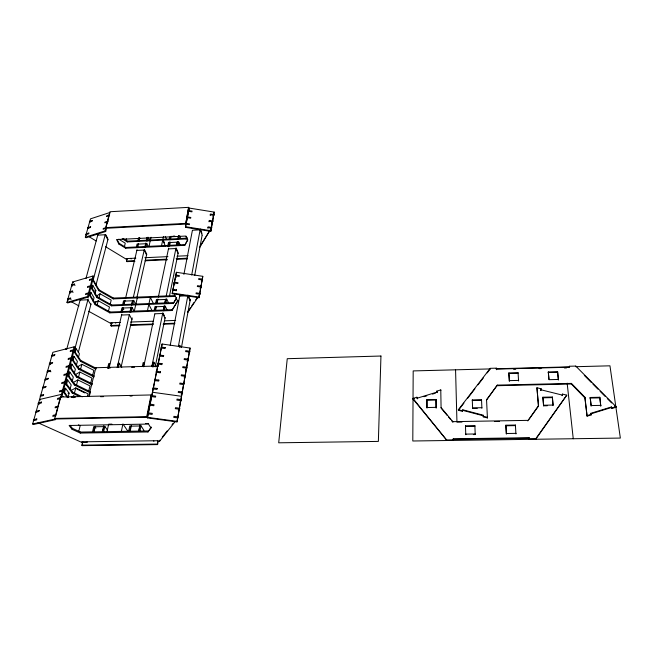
<?xml version="1.0" encoding="UTF-8"?>
<svg xmlns="http://www.w3.org/2000/svg" width="653" height="653" viewBox="0 0 653 653"><rect width="100%" height="100%" fill="white"/><g stroke="black" fill="none" stroke-linecap="round" stroke-linejoin="round"><path stroke-width="0.98" d="M483.228 416.255L487.416 417.365L487.416 417.936L483.236 416.834L483.555 415.275L462.797 409.806L462.487 411.349L458.414 410.272L458.382 409.7L490.24 368.316L496.353 368.161L496.402 369.72M497.325 385.107L486.534 399.93L497.325 385.107L571.432 383.393L584.966 397.293L587.088 416.165L591.21 414.892L590.81 413.325L611.445 406.95L611.837 408.525L615.918 407.26L616.048 406.664L575.766 366.088L569.489 366.251L569.416 366.864L496.231 368.765M147.456 417.896L148.158 413.88L147.456 417.896L177.012 421.911L177.665 417.912L177.012 421.911M506.377 433.51L506.361 434.074L505.863 425.209L515.388 425.046L515.935 433.927L515.968 433.363L506.377 433.51L505.863 425.209M508.842 373.532L508.867 372.928L518.041 372.7L518.58 381.001L518.604 380.397L509.373 380.626L509.356 381.221L508.842 373.532L518.017 373.304L518.041 372.7M152.451 392.828L152.476 392.257L181.501 396.289L181.452 396.861M515.388 425.046L515.364 425.617L505.846 425.78M162.099 344.009L161.446 347.723L162.099 344.009L190.056 348.057L189.452 351.763L190.056 348.057M172.229 293.679L172.833 290.201L172.229 293.679L199.034 297.719L199.598 294.242L199.034 297.719M176.408 272.285L175.812 275.697L176.408 272.285L202.781 276.325L202.226 279.729L202.781 276.325M527.779 420.94L538.496 405.627L536.946 387.751L541.166 388.804L540.831 390.355L541.166 388.804M185.46 227.35L186.015 224.134L185.46 227.35L210.797 231.366L211.327 228.158L210.797 231.366M529.175 437.722L529.134 438.285L453.304 439.371L453.264 438.816L529.175 437.722L529.216 439.355L529.256 438.792L535.778 438.702L566.78 395.163L562.511 394.102L562.16 395.669L562.233 395.073L540.88 389.759M214.176 212.086L213.662 215.229L214.176 212.086L189.223 208.07L188.839 210.388M536.946 387.751L538.447 406.215L528.963 419.308M535.778 438.702L535.729 439.265L566.78 395.163M543.557 405.823L542.88 397.212L552.34 397.016L553.124 405.048L543.606 405.235L543.557 405.823L547.353 405.75M548.895 379.311L548.308 371.941L557.605 371.704L558.405 379.45L549.051 379.671L548.308 371.941M207.891 228.272L208.095 226.86L211.76 227.44L199.557 247.585M209.058 221.824L209.262 220.412L212.902 221L211.727 223.448M210.209 215.441L210.405 214.037L214.037 214.625L213.898 215.376L210.274 214.788M553.058 405.644L552.34 397.016M558.339 380.054L557.605 371.704M562.437 394.698L562.511 394.102M587.088 416.165L584.868 397.889L571.351 383.997L571.432 383.393M575.677 366.708L575.766 366.088M584.868 397.889L584.966 397.293M591.104 406.158L590.19 397.473L599.805 397.269L600.76 405.97L599.805 397.269M177.853 416.875L179.208 409.219L177.975 416.475M183.754 383.605L185.044 376.316L183.86 383.27M179.559 409.268L179.738 408.247L175.494 407.668L175.314 408.688L179.559 409.268L178.334 410.835M181.077 400.689L181.256 399.685L177.036 399.097L176.857 400.101L181.077 400.689L179.853 402.272M182.44 393.016L182.611 392.02L178.424 391.433L178.245 392.429L182.44 393.016L181.216 394.616M185.387 376.365L185.558 375.393L181.42 374.806L181.248 375.777L185.387 376.365L184.17 377.997M186.831 368.194L187.003 367.239L182.889 366.651L182.718 367.606L186.831 368.194L185.664 369.786M188.26 360.121L188.431 359.174L184.342 358.587L184.17 359.534L188.26 360.121L187.093 361.729M199.924 294.291L200.071 293.442L196.194 292.854L196.047 293.711L199.924 294.291L198.814 295.948M201.197 287.1L201.344 286.259L197.492 285.671L197.337 286.512L201.197 287.1L200.087 288.765M202.454 279.99L202.601 279.149L198.773 278.57L198.626 279.402L202.454 279.99L201.353 281.663M591.21 414.892L590.81 413.325M181.461 347.445L190.309 299.376M194.733 275.337L202.112 235.284M178.44 346.049L187.958 295.042M191.688 275.035L200.275 229.032M179.428 347.388L179.795 345.413L178.734 345.445M157.577 444.587L157.879 440.718L82.678 441.828L81.87 445.134L82.27 445.648L157.577 444.587L157.879 440.718M157.708 441.248L159.61 441.224L159.797 440.22M170.213 345.306L179.877 295.246M183.909 274.382L192.39 230.427M150.957 428.001L151.161 426.989L147.986 431.96L80.278 433.061L72.108 429.348L69.136 425.487L148.517 424.075L150.957 428.001L147.986 431.96M187.582 240.614L185.705 236.059L116.585 239.561L118.87 244.042L125.703 248.238L184.75 245.34L187.729 239.855L186.227 236.215M171.91 310.518L177.902 300.592L171.91 310.518L109.826 312.852L95.15 304.682L88.604 293.605L88.824 292.764L85.78 293.638L85.559 294.479L88.604 293.605M90.498 286.504L87.461 287.377L87.69 286.545L90.718 285.663L90.498 286.504L96.979 297.629L111.549 305.833L173.306 303.425L176.637 297.613M184.75 245.34L187.729 239.855M122.16 238.761L127.262 241.912L186.007 238.965L186.154 238.214L127.441 241.169L123.197 238.541M147.08 417.259L146.721 416.679L151.072 394.951L60.435 397.024L54.721 418.434L55.17 419.006L147.08 417.259L151.423 395.547L151.072 394.951M188.619 207.352L185.681 224.085L188.619 207.352L109.924 211.735L105.68 227.628L106.015 228.289L185.681 224.085L189.394 224.673L189.55 223.906L185.836 223.318M173.918 282.953L174.09 282.104L177.991 282.7L177.828 283.549L173.918 282.953L174.718 284.7M175.339 275.844L175.502 275.011L179.387 275.599L179.224 276.439L175.339 275.844L176.13 277.598M153.333 387.931L154.81 380.552L153.316 388.511M173.004 289.344L174.269 283.002L172.963 289.973M174.441 282.161L175.69 275.892L174.4 282.79M186.17 223.367L187.305 217.686L186.121 224.02M187.452 216.927L188.578 211.303L187.403 217.588M188.725 210.56L189.223 208.07M155.447 365.745L165.176 317.391M169.527 295.801L178.196 252.703M138.616 431.462L139.93 424.997M151.839 366.602L162.826 312.714M163.226 310.722L164.27 305.612M164.654 303.735L165.47 299.743M166.278 295.752L176.049 247.854M176.653 244.859L177.265 241.871M177.877 238.876L178.489 235.88M138.787 431.429L139.93 425.829L141.007 425.813L143.921 430.384M152.084 366.194L152.875 362.317L153.904 362.284L156.14 366.341M163.389 310.706L164.295 306.257L165.282 306.216L167.348 310.461M164.817 303.514L165.715 299.123L166.695 299.082L168.743 303.343M176.824 244.785L177.396 241.977L178.334 241.936L179.836 245.463M178.106 238.459L178.677 235.692M139.873 431.413L141.007 425.813M152.916 367.141L153.904 362.284M164.376 310.665L165.282 306.216M165.797 303.482L166.695 299.082M177.763 244.736L178.334 241.936M179.044 238.418L179.608 235.643L180.726 238.304M128.584 431.6L129.767 426.009L130.837 425.993L129.661 431.584M142.338 366.472L143.154 362.595L144.174 362.562L143.366 366.439M154.222 310.167L154.973 306.616L155.953 306.575L155.21 310.134M167.731 246.157L168.523 242.426L169.462 242.377L170.229 244.14M169.266 238.908L169.658 237.063M156.671 302.968L157.414 299.449L156.434 299.49L155.692 303M168.67 246.108L169.462 242.377M170 239.782L170.588 237.015M130.094 431.6L131.351 425.617M143.701 366.815L154.794 313.995M155.626 310.012L156.255 307.016M157.095 303.033L157.928 299.041M158.352 297.05L168.621 248.14M169.021 246.222L169.951 241.798M170.49 239.243L171.119 236.255M611.837 408.525L611.445 406.95M121.336 431.388L122.952 423.919L127.8 431.168M147.472 310.608L148.819 304.38L152.027 310.657M148.998 303.555L150.329 297.401L153.504 303.71M161.511 245.732L162.719 240.133L165.397 246.124M163.479 236.615L162.883 239.39L164.409 242.81M106.978 431.625L108.455 425.111M134.306 311.106L135.718 304.894M135.897 304.061L137.293 297.923M148.99 246.352L150.255 240.761M150.427 240.018L151.047 237.251M121.18 366.659L132.249 317.954M136.991 297.074L146.696 254.327M102.358 432.057L103.835 425.634M117.197 367.525L129.302 314.909M129.988 311.93L131.147 306.886M131.579 304.984L132.494 301.009M133.408 297.042L144.37 249.389M144.827 247.405L145.839 242.998M146.427 240.451L147.113 237.472M102.521 432.025L103.794 426.458L104.864 426.442L107.525 430.221M117.426 367.166L118.315 363.305L119.336 363.272L121.784 367.296M130.118 311.954L131.139 307.53L132.11 307.498L133.922 310.861M131.71 304.804L132.722 300.429L133.694 300.396L135.93 304.625M144.99 247.267L145.848 243.553L146.778 243.504L148.011 246.132M146.443 240.965L147.284 237.284M103.582 432.008L104.864 426.442M118.446 367.133L119.336 363.272M131.098 311.922L132.11 307.498M132.69 304.771L133.694 300.396M146.133 246.295L146.778 243.504M147.366 240.916L148.215 237.235L149.847 240.753M92.44 432.196L93.763 426.638L94.816 426.621L95.909 428.123M107.574 368.398L108.716 363.582L109.728 363.55L108.586 368.374M121.083 311.424L121.923 307.889L122.895 307.849L123.817 309.53M122.723 304.29L123.548 300.796L124.519 300.755L123.686 304.257M136.412 246.769L137.073 243.985L138.003 243.936L137.342 246.728M137.685 241.406L138.558 237.733M93.501 432.18L94.816 426.621M122.054 311.383L122.895 307.849M138.607 241.357L139.481 237.684M93.942 432.188L95.346 426.246M109.157 367.737L121.801 314.191M122.266 312.216L123.205 308.249M124.135 304.282L125.074 300.315M125.547 298.331L137.032 249.675M137.718 246.769L138.42 243.798M139.122 240.818L139.824 237.847M119.36 325.782L111.23 326.067L110.888 325.488L111.557 322.721L120.446 322.402M134.926 261.273L126.829 261.649L126.519 261.045L127.123 258.555L135.832 258.147M82.27 445.648L82.67 443.999M111.23 326.067L111.557 322.721M37.988 422.752L81.715 442.367L81.952 441.379M88.628 311.252L110.651 323.349L110.847 322.517M126.421 258.474L126.241 259.217L105.59 246.712M88.751 396.453L95.82 367.729L158.54 365.974M80.278 433.061L80.523 432.066L148.182 430.947M89.624 395.032L90.424 391.792L74.589 384.046L67.259 373.655L64.059 374.438L63.798 375.393L67.006 374.618L67.259 373.655M109.826 312.852L110.031 312.02L172.074 309.677M111.549 305.833L111.753 305.008L173.469 302.6M113.255 298.886L113.459 298.07L174.849 295.597L174.686 296.421L113.255 298.886L98.783 290.65L92.367 279.476L92.587 278.651L89.575 279.533L89.355 280.357L92.367 279.476M125.703 248.238L125.89 247.487L119.058 243.291L117.238 239.708M127.262 241.912L127.441 241.169M78.793 431.258L80.164 425.699L78.36 424.874M87.388 396.485L88.041 393.841L75.797 387.874L71.038 390.535M88.702 391.155L90 385.915L77.846 379.915L73.103 382.601M90.473 383.997L91.934 378.087L79.87 372.047L75.144 374.765M92.4 376.193L93.844 370.349L81.87 364.276L77.168 367.019M108.398 311.465L109.492 307.049L98.228 300.731L94.424 303.172M110.128 304.478L111.206 300.119L100.023 293.768L96.228 296.225M124.356 246.916L125.27 243.202L118.781 239.186M125.915 240.622L126.364 238.786M72.108 429.348L72.361 428.344L69.985 425.25M118.87 244.042L119.058 243.291M73.258 397.726L73.724 395.93L75.487 396.779M74.426 393.196L75.797 387.874M76.491 385.172L77.846 379.915M78.531 377.246L79.87 372.047M80.613 369.165L81.87 364.276M97.085 305.163L98.228 300.731M98.897 298.152L100.023 293.768M79.348 396.485L72.254 393.065L72.499 392.11L65.088 381.801L61.872 382.576L61.611 383.548L64.827 382.772L65.088 381.801M90.187 392.739L74.344 384.992L74.589 384.046M92.138 384.797L76.409 377.01L76.654 376.071L69.406 365.607L66.214 366.398L65.961 367.345L69.153 366.553L69.406 365.607M94.065 376.961L78.458 369.125L78.695 368.194L71.528 357.656L68.353 358.464L68.1 359.395L71.275 358.595L71.528 357.656M95.975 369.206L80.474 361.329L80.711 360.415L73.618 349.804L70.459 350.612L70.214 351.534L73.373 350.726L73.618 349.804M95.15 304.682L95.362 303.841L88.824 292.764M96.979 297.629L97.191 296.797L90.718 285.663M98.783 290.65L98.995 289.834L92.587 278.651M67.928 397.644L69.104 393.147L65.569 388.282L64.516 388.306L63.553 391.922M70.018 389.376L71.185 384.927L67.683 380.022L66.63 380.046M72.148 381.483L73.299 377.091L69.847 372.153L68.802 372.177L68.092 374.83M74.222 373.549L75.364 369.206L71.944 364.235L70.899 364.26L70.206 366.88M76.368 365.337L77.397 361.419L74.018 356.407L72.981 356.44L72.197 359.395M78.393 357.591L79.413 353.714L76.066 348.678L75.038 348.71L74.262 351.624M93.11 301.294L94.04 297.744L90.955 292.487L89.967 292.528L89.257 295.197M94.922 294.128L95.836 290.618L92.783 285.328L91.804 285.377L91.102 288.014M78.278 352.489L91.053 303.833M95.893 285.41L108.063 239.039M64.369 392.804L65.569 388.282M66.263 385.384L67.683 380.022M68.671 376.569L69.847 372.153M70.785 368.594L71.944 364.235M72.973 360.35L74.018 356.407M75.03 352.571L76.066 348.678M90.008 296.046L90.955 292.487M91.844 288.855L92.783 285.328M57.807 408.068L56.044 414.671L53.056 415.332L52.787 416.353L56.068 415.618M58.827 404.256L60.313 398.665M74.156 346.808L73.332 349.877L74.05 350.441L74.858 347.38L74.156 346.808L52.86 352.31L52.003 355.354M66.949 302.372L87.575 296.503L88.326 293.687L88.996 294.274L88.245 297.091L67.626 302.943L66.949 302.372L67.741 299.564L68.418 300.143M93.053 275.982L92.318 278.725L92.979 279.321L93.706 276.578L93.053 275.982L72.695 281.982L71.928 284.708M85.331 237.178L105.076 230.901L105.753 228.37L106.374 228.983L105.704 231.513L85.967 237.774L85.331 237.178L86.041 234.656L86.669 235.251M105.957 227.611L107.459 221.987M107.655 221.245L109.141 215.678M109.557 214.111L109.998 212.47L90.506 218.845L89.812 221.294L90.432 221.898M62.623 391.033L62.884 390.053L59.652 390.812L59.39 391.792L62.623 391.033L67.243 397.318M107.263 223.62L108.014 220.812M61.545 397.399L63.08 391.653L62.337 391.098L60.582 397.677L57.627 398.363L57.358 399.35L60.607 398.599M63.521 391.539L64.304 388.584M65.684 383.621L66.745 379.417M67.969 374.789L68.867 371.41M70.067 366.904L70.85 363.95M72.165 359.028L72.948 356.073M73.993 352.13L88.139 298.935M89.192 294.993L90.016 291.883M93.118 280.21L105.166 234.9M66.671 349.42L80.058 300.225M85.943 278.57L97.991 234.296M50.159 371.263L50.42 370.324L47.326 371.092L47.065 372.03L50.159 371.263L50.893 371.81M70.451 298.788L70.687 297.956L67.732 298.796L67.496 299.637L70.451 298.788L71.128 299.368M72.434 291.728L72.663 290.895L69.716 291.752L69.487 292.577L72.434 291.728L73.103 292.307M74.393 284.741L74.622 283.924L71.683 284.781L71.455 285.598L74.393 284.741L75.054 285.32M32.65 423.977L54.868 419.087L55.636 419.618L33.425 424.499L32.65 423.977L33.597 420.605M35.997 412.125L33.883 419.601L34.658 420.124M38.633 402.754L40.47 396.24M40.747 395.261L42.78 388.045M43.057 387.09L45.065 379.956M45.335 379.009L47.318 371.965M47.579 371.026L49.546 364.072L50.273 364.619M49.808 363.141L51.75 356.269M67.977 298.731L69.732 292.511L70.402 293.091M69.961 291.679L71.699 285.532L72.369 286.112M86.253 233.905L87.837 228.313M89.608 222.028L88.041 227.562L88.669 228.166M483.236 416.834L483.563 415.855L462.822 410.378M462.487 411.349L462.797 409.806M186.007 238.965L186.954 237.382M212.992 216.323L214.037 214.625M211.858 222.689L212.902 221M200.226 245.985L209.662 230.811M210.715 229.13L211.76 227.44M173.306 303.425L176.481 298.445M187.876 311.669L190.652 307.522M191.753 305.865L193.974 302.551M195.639 300.07L197.304 297.58M187.721 312.509L197.704 297.605M184.342 377.026L185.558 375.393M458.414 410.272L463.924 403.113M467.597 398.346L474.935 388.804M477.996 384.829L483.506 377.671M487.179 372.896L490.24 368.921M178.514 409.823L179.738 408.247M162.246 437.118L167.16 430.907M172.066 424.687L173.29 423.136M159.61 441.224L174.947 421.838M94.644 302.347L96.162 301.368M71.332 397.244L73.724 395.93M109.598 214.853L106.717 215.792L106.512 216.535L109.402 215.588M107.916 221.155L105.019 222.093L104.815 222.836L107.721 221.906M106.219 227.53L103.305 228.46L103.101 229.219L106.015 228.289M590.704 413.912L611.314 407.545M587.194 415.586L591.316 414.304M611.967 407.929L616.048 406.664M412.957 398.436L446.995 440.514L413.031 399.016L412.957 398.436L416.9 397.228L417.332 398.738L416.9 397.228M437.232 392.649L436.808 391.139L440.775 389.923L440.832 390.51M413.031 399.016L414.606 398.534M417.259 398.159L437.175 392.061L436.808 391.139M423.968 396.706L426.809 395.84M432.49 394.102L435.339 393.228M58.623 406.052L55.358 406.795L55.089 407.799L58.06 407.121M105.68 227.628L185.403 223.408M97.762 235.129L105.206 234.745L107.859 239.822M192.431 230.24L200.12 229.84L202.152 235.039M172.963 236.166L174.8 236.068M138.346 244.1L145.668 243.74M169.796 242.541L177.208 242.173M125.89 247.487L184.905 244.581M136.852 250.426L144.215 250.066L146.55 254.956M168.466 248.891L175.91 248.532L178.049 253.454M144.868 257.715L167.976 256.629M177.02 256.196L188.064 255.674M126.519 261.045L134.624 260.669M145.766 260.147L167.037 259.151M176.155 258.727L187.297 258.204M145.048 260.8L167.315 259.763M176.424 259.339L187.558 258.817M94.865 290.658L95.836 290.618M80.09 300.102L87.91 299.784L90.832 304.673M179.714 296.103L187.819 295.776L190.056 300.772M124.894 301.066L132.551 300.764M157.781 299.76L165.527 299.458M123.262 308.012L130.959 307.71M156.312 306.739L164.099 306.437M121.605 315.032L129.343 314.738L131.914 319.431M154.834 313.791L162.662 313.497L165.013 318.223M130.486 322.043L153.569 321.211M164.613 320.819L175.649 320.419M110.651 323.349L112.357 323.284M110.888 325.488L120.046 325.161M130.225 324.802L153.626 323.97M163.805 323.61L174.996 323.211M130.543 325.382L152.916 324.59M163.087 324.231L174.269 323.839M65.324 349.012L66.345 348.98M108.325 367.966L110.349 367.908M131.571 367.312L134.6 367.231M154.818 366.668L157.846 366.578M490.134 368.921L413.186 370.92L412.802 440.995L620.35 438.073L609.959 365.819L576.517 366.684M513.666 369.272L515.699 369.223M539.052 368.619L541.084 368.57M564.445 367.966L566.478 367.917M548.242 372.545L557.531 372.308M68.051 393.171L69.104 393.147M497.317 385.703L571.351 383.997M62.329 396.518L63.398 396.493M72.067 397.351L75.119 397.285M100.554 396.706L103.607 396.632M130.053 396.036L132.094 395.987M436.082 407.358L426.931 407.537L426.891 399.652L435.992 399.465L436.131 407.929L435.992 399.465M426.891 399.652L426.956 400.232L436.041 400.044M542.831 397.808L552.275 397.612M481.53 399.734L481.539 400.313L472.307 400.509L472.29 399.922L481.53 399.734L481.898 408.28M590.083 398.069L599.691 397.873M481.89 407.701L472.592 407.88L472.609 408.46L477.253 408.37M600.882 405.382L591.21 405.57L590.19 397.473M54.721 418.434L146.721 416.679M108.667 424.181L111.924 424.124M145.578 423.519L148.639 423.462M95.224 426.76L103.607 426.621M131.237 426.14L139.726 425.985M441.044 407.537L452.864 421.658L527.82 420.369M462.006 422.075L456.945 422.156L455.565 369.818M494.386 421.52L499.447 421.43M475.213 434.539L475.196 433.976L465.744 434.123L465.769 434.686L465.475 425.87L474.878 425.715L475.213 434.539L473.327 434.572M81.715 442.367L87.282 442.285L86.882 441.763M81.87 445.134L157.251 444.064M446.946 439.959L453.288 439.869L453.329 440.424L453.304 439.371M147.472 417.332L177.053 421.365M149.708 404.117L154.01 404.713L153.814 405.725L149.504 405.138M147.97 412.794L152.304 413.39L152.1 414.418L147.766 413.831M151.423 395.547L155.692 396.142L155.496 397.146L151.218 396.551M172.261 293.05L199.092 297.099M187.117 216.878L190.815 217.465L190.668 218.224L186.97 217.629M209.123 221.171L212.772 221.759M207.956 227.628L211.629 228.207M185.501 226.697L210.87 230.721M188.391 210.503L192.064 211.09L191.917 211.841L188.244 211.254M458.382 409.7L462.455 410.778M72.361 428.344L80.523 432.066M72.499 392.11L82.245 396.82M76.972 389.09L84.776 392.894M76.654 376.071L92.367 383.866M78.695 368.194L94.293 376.038M80.711 360.415L96.195 368.3L95.82 367.729M71.014 301.572L78.94 305.93M95.362 303.841L110.031 312.02M97.191 296.797L111.753 305.008M98.995 289.834L113.459 298.07M89.249 236.819L96.13 240.981M37.041 411.651L36.274 411.129L38.356 403.742L39.123 404.272M40.315 400.02L39.555 399.489L61.455 394.379L62.206 394.926M72.695 281.982L73.365 282.561M87.575 296.503L88.245 297.091M105.076 230.901L105.704 231.513M584.304 375.393L591.487 382.642M592.924 384.086L597.952 389.155M600.107 391.327L605.143 396.395M607.298 398.575L611.608 402.917M614.481 405.815L615.918 407.26M441.714 408.86L447.305 415.545M448.554 417.03L450.415 419.259M451.656 420.744L452.896 422.23L452.864 421.658M82.678 441.828L83.07 442.342M60.435 397.024L60.876 397.612M62.884 390.053L68.075 397.13M64.827 382.772L72.254 393.065M67.006 374.618L74.344 384.992M69.153 366.553L76.409 377.01M71.275 358.595L78.458 369.125M73.373 350.726L80.474 361.329M153.561 440.775L153.896 441.306M115.426 322.582L115.761 323.162M105.851 234.835L107.614 238.223M127.123 258.555L127.425 259.159M130.804 258.384L131.114 258.988M163.226 313.448L164.393 315.815M179.795 345.413L180.652 347.127M144.778 250.132L146.721 254.205M174.098 293.621L177.738 301.441M188.725 296.593L190.211 299.923M165.217 236.419L166.352 238.998M176.416 248.597L177.845 251.878M178.857 242.075L179.991 244.72M200.602 229.938L201.957 233.407M569.489 366.251L569.604 367.223L496.402 369.116L496.353 368.161M567.147 383.148L573.252 438.734M542.88 397.212L543.606 405.235M508.867 372.928L509.373 380.626M486.534 399.35L487.416 417.936M465.475 425.87L465.499 426.442L474.886 426.287L474.878 425.715M472.29 399.922L472.609 408.46M453.264 438.816L453.288 439.869M440.775 389.923L441.093 408.117M426.956 400.232L426.997 408.109M148.362 412.851L148.345 413.406L149.888 405.187L148.362 412.851M150.092 404.166L150.076 404.738L151.602 396.608L150.092 404.166M380.952 356.024L378.365 441.404L278.7 442.807L287.255 358.701L380.952 356.024M151.806 395.604L151.79 396.175L153.137 388.927L151.806 395.604M155.006 379.564L154.981 380.144L156.459 372.275L155.006 379.564M156.655 371.304L156.63 371.892L158.091 364.105L156.655 371.304M158.279 363.141L158.255 363.729L159.699 356.032L158.279 363.141M159.887 355.085L159.863 355.681L161.291 348.057L159.887 355.085M179.387 408.198L179.338 408.762L180.726 400.64L179.387 408.198M180.905 399.636L180.857 400.199L182.089 392.967L180.905 399.636M182.269 391.971L182.22 392.543L183.575 384.593L182.269 391.971M185.215 375.344L185.166 375.924L186.489 368.145L185.215 375.344M186.66 367.19L186.611 367.77L187.925 360.072L186.66 367.19M188.088 359.126L188.04 359.713L189.337 352.106L188.088 359.126M199.753 293.393L199.687 294.013L200.879 287.051L199.753 293.393M201.026 286.21L200.961 286.83L202.136 279.941L201.026 286.21M211.458 227.399L211.392 228.044L212.47 221.71L211.458 227.399M212.6 220.951L212.535 221.604L213.596 215.327L212.6 220.951M178.204 416.924L178.016 417.961L173.747 417.373L173.935 416.345L178.204 416.924M184.097 383.654L183.917 384.633L179.755 384.054L179.934 383.066L184.097 383.654M189.843 351.216L189.672 352.155L185.607 351.567L185.779 350.628L189.843 351.216M157.202 388.47L157.006 389.466L152.753 388.878L152.949 387.882L157.202 388.47M158.842 380.103L158.655 381.091L154.426 380.495L154.622 379.515L158.842 380.103M160.467 371.843L160.279 372.814L156.083 372.218L156.271 371.247L160.467 371.843M162.075 363.68L161.887 364.643L157.716 364.048L157.904 363.092L162.075 363.68M163.658 355.624L163.47 356.571L159.324 355.975L159.52 355.028L163.658 355.624M165.225 347.657L165.038 348.596L160.924 348L161.103 347.07L165.225 347.657M176.579 289.883L176.408 290.74L172.482 290.144L172.653 289.295L176.579 289.883M64.541 382.846L62.598 390.119L63.341 390.665L65.276 383.393L64.541 382.846M66.712 374.683L64.794 381.874L65.537 382.429L67.447 375.238L66.712 374.683M68.867 366.627L66.973 373.728L67.7 374.283L69.593 367.19L68.867 366.627M70.989 358.668L69.12 365.68L69.838 366.243L71.708 359.232L70.989 358.668M73.087 350.8L71.242 357.73L71.961 358.293L73.797 351.363L73.087 350.8M90.22 286.577L88.555 292.846L89.224 293.434L90.889 287.173L90.22 286.577M92.097 279.549L90.449 285.745L91.11 286.341L92.759 280.145L92.097 279.549M36.805 418.948L36.527 419.961L33.336 420.663L33.621 419.659L36.805 418.948M39.18 410.468L38.902 411.463L35.735 412.182L36.013 411.186L39.18 410.468M41.531 402.085L41.253 403.072L38.094 403.799L38.372 402.819L41.531 402.085M43.629 394.583L43.359 395.563L40.217 396.298L40.486 395.326L43.629 394.583M45.922 386.405L45.653 387.36L42.527 388.111L42.796 387.147L45.922 386.405M48.183 378.316L47.922 379.262L44.804 380.022L45.073 379.075L48.183 378.316M52.632 362.431L52.371 363.354L49.293 364.137L49.555 363.207L52.632 362.431M54.819 354.628L54.558 355.542L51.497 356.334L51.75 355.412L54.819 354.628M88.857 233.072L88.645 233.831L85.812 234.729L86.025 233.978L88.857 233.072M90.636 226.73L90.424 227.473L87.6 228.387L87.812 227.644L90.636 226.73M92.391 220.453L92.187 221.187L89.371 222.11L89.583 221.367L92.391 220.453"/></g></svg>
